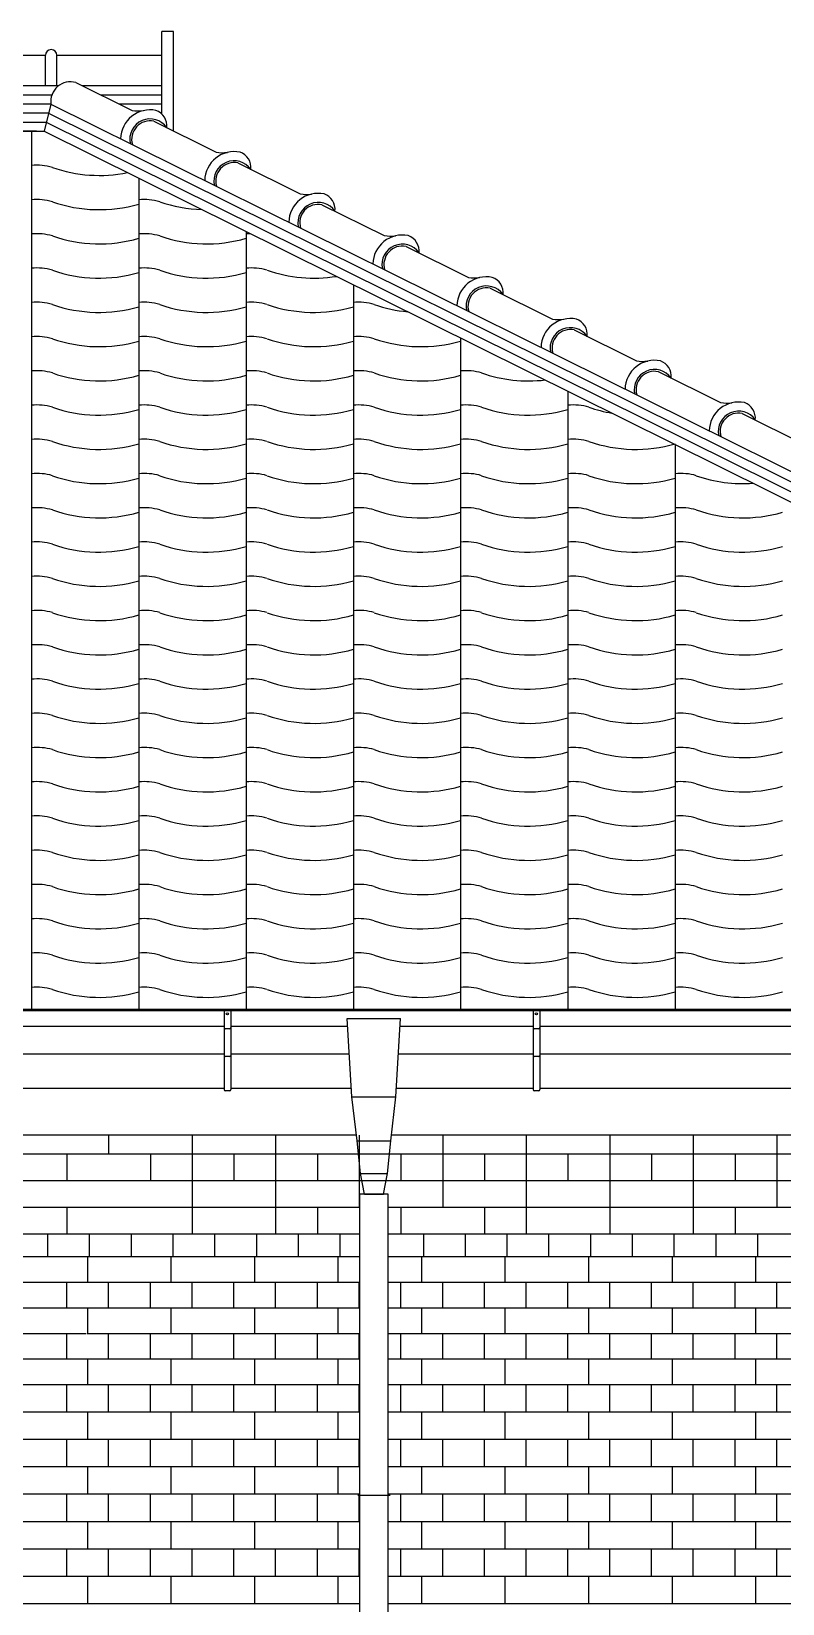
# Model space of a CAD drawing. Extents: x 177441 to 211081, y -129942 to -106182.
# Drawn here: x 199495 to 201474, y -116797 to -112659 of the extents above; entities that cross this region are included whole.
import ezdxf

# ---------------------------------------------------------------- set-up
doc = ezdxf.new("R2010")
doc.units = 0
doc.header["$LTSCALE"] = 50
doc.header["$MEASUREMENT"] = 0
for name, color, linetype in [('COL', 2, 'CONTINUOUS'), ('DIM', 7, 'CONTINUOUS'), ('ele-3', 6, 'CONTINUOUS'), ('h', 5, 'CONTINUOUS'), ('HAT', 5, 'CONTINUOUS'), ('HATCH', 5, 'CONTINUOUS'), ('W-1', 3, 'CONTINUOUS'), ('WALLI', 4, 'CONTINUOUS'), ('WID', 4, 'CONTINUOUS')]:
    doc.layers.add(name, color=color, linetype=linetype)

msp = doc.modelspace()

# ---------------------------------------------------------------- linework, layer by layer
at = {"layer": 'COL'}
msp.add_line((200439.6, -116512.6), (200354.6, -116512.6), dxfattribs=at)
at = {"layer": 'DIM'}
msp.add_line((199546.1, -112849.8), (199528.3, -112921.3), dxfattribs=at)
at = {"layer": 'ele-3'}
for p, q in [((189077.6, -112825.4), (199549, -112825.4)), ((189080.6, -112849.4), (199546, -112849.4)), ((199677, -112825.4), (199838.8, -112825.4)), ((199725.3, -112849.4), (199838.8, -112849.4)), ((189086.4, -112873.4), (199540.2, -112873.4)), ((189092.4, -112897.4), (199534.2, -112897.4)), ((199534.2, -112897.5), (204070, -115148)), ((199540.2, -112873.6), (204075.7, -115124)), ((191614.5, -115951.8), (199639.7, -115951.8)), ((199639.7, -115951.8), (200359.6, -115951.8)), ((200434.6, -115951.8), (204108.3, -115951.8)), ((191614.5, -116019), (199639.7, -116019)), ((199639.7, -116019), (200359.6, -116019)), ((200434.6, -116019), (204108.3, -116019)), ((191615.5, -116086.2), (199638.7, -116086.2)), ((199640.7, -116086.2), (200359.6, -116086.2)), ((200434.6, -116086.2), (204108.3, -116086.2)), ((191614.5, -116153.4), (199639.7, -116153.4)), ((199639.7, -116153.4), (200359.6, -116153.4)), ((200434.6, -116153.4), (204108.3, -116153.4)), ((191614.5, -116220.6), (199639.7, -116220.6)), ((199639.7, -116220.6), (200359.6, -116220.6)), ((200434.6, -116220.6), (204108.3, -116220.6))]:
    msp.add_line(p, q, dxfattribs=at)
msp.add_lwpolyline([(200434.6, -120689.6), (200434.6, -115719.6), (200359.6, -115719.6), (200359.6, -120689.6), (200434.6, -120689.6)], close=True, dxfattribs=at)
for points in [[(199538.3, -115884.6), (199538.3, -115824.6)], [(199648.3, -115884.6), (199648.3, -115824.6)], [(199758.3, -115884.6), (199758.3, -115824.6)], [(199868.3, -115884.6), (199868.3, -115824.6)], [(199978.3, -115884.6), (199978.3, -115824.6)], [(200088.3, -115884.6), (200088.3, -115824.6)], [(200198.3, -115884.6), (200198.3, -115824.6)], [(200308.3, -115884.6), (200308.3, -115824.6)], [(200528.3, -115884.6), (200528.3, -115824.6)], [(200638.3, -115884.6), (200638.3, -115824.6)], [(200748.3, -115884.6), (200748.3, -115824.6)], [(200858.3, -115884.6), (200858.3, -115824.6)], [(200968.3, -115884.6), (200968.3, -115824.6)], [(201078.3, -115884.6), (201078.3, -115824.6)], [(201188.3, -115884.6), (201188.3, -115824.6)], [(201298.3, -115884.6), (201298.3, -115824.6)], [(201408.3, -115884.6), (201408.3, -115824.6)], [(199643.3, -115951.8), (199643.3, -115884.6)], [(199863.3, -115951.8), (199863.3, -115884.6)], [(200083.3, -115951.8), (200083.3, -115884.6)], [(200303.3, -115951.8), (200303.3, -115884.6)], [(200523.3, -115951.8), (200523.3, -115884.6)], [(200743.3, -115951.8), (200743.3, -115884.6)], [(200963.3, -115951.8), (200963.3, -115884.6)], [(201183.3, -115951.8), (201183.3, -115884.6)], [(201403.3, -115951.8), (201403.3, -115884.6)], [(199588.3, -116019), (199588.3, -115951.8)], [(199698.3, -116019), (199698.3, -115951.8)], [(199808.3, -116019), (199808.3, -115951.8)], [(199918.3, -116019), (199918.3, -115951.8)], [(200028.3, -116019), (200028.3, -115951.8)], [(200138.3, -116019), (200138.3, -115951.8)], [(200248.3, -116019), (200248.3, -115951.8)], [(200358.3, -116019), (200358.3, -115951.8)], [(200468.3, -116019), (200468.3, -115951.8)], [(200578.3, -116019), (200578.3, -115951.8)], [(200688.3, -116019), (200688.3, -115951.8)], [(200798.3, -116019), (200798.3, -115951.8)], [(200908.3, -116019), (200908.3, -115951.8)], [(201018.3, -116019), (201018.3, -115951.8)], [(201128.3, -116019), (201128.3, -115951.8)], [(201238.3, -116019), (201238.3, -115951.8)], [(201348.3, -116019), (201348.3, -115951.8)], [(201458.3, -116019), (201458.3, -115951.8)], [(199643.3, -116086.2), (199643.3, -116019)], [(199863.3, -116086.2), (199863.3, -116019)], [(200083.3, -116086.2), (200083.3, -116019)], [(200303.3, -116086.2), (200303.3, -116019)], [(200523.3, -116086.2), (200523.3, -116019)], [(200743.3, -116086.2), (200743.3, -116019)], [(200963.3, -116086.2), (200963.3, -116019)], [(201183.3, -116086.2), (201183.3, -116019)], [(201403.3, -116086.2), (201403.3, -116019)], [(199588.3, -116153.4), (199588.3, -116086.2)], [(199698.3, -116153.4), (199698.3, -116086.2)], [(199808.3, -116153.4), (199808.3, -116086.2)], [(199918.3, -116153.4), (199918.3, -116086.2)], [(200028.3, -116153.4), (200028.3, -116086.2)], [(200138.3, -116153.4), (200138.3, -116086.2)], [(200248.3, -116153.4), (200248.3, -116086.2)], [(200358.3, -116153.4), (200358.3, -116086.2)], [(200468.3, -116153.4), (200468.3, -116086.2)], [(200578.3, -116153.4), (200578.3, -116086.2)], [(200688.3, -116153.4), (200688.3, -116086.2)], [(200798.3, -116153.4), (200798.3, -116086.2)], [(200908.3, -116153.4), (200908.3, -116086.2)], [(201018.3, -116153.4), (201018.3, -116086.2)], [(201128.3, -116153.4), (201128.3, -116086.2)], [(201238.3, -116153.4), (201238.3, -116086.2)], [(201348.3, -116153.4), (201348.3, -116086.2)], [(201458.3, -116153.4), (201458.3, -116086.2)], [(199643.3, -116220.6), (199643.3, -116153.4)], [(199863.3, -116220.6), (199863.3, -116153.4)], [(200083.3, -116220.6), (200083.3, -116153.4)], [(200303.3, -116220.6), (200303.3, -116153.4)], [(200523.3, -116220.6), (200523.3, -116153.4)], [(200743.3, -116220.6), (200743.3, -116153.4)], [(200963.3, -116220.6), (200963.3, -116153.4)], [(201183.3, -116220.6), (201183.3, -116153.4)], [(201403.3, -116220.6), (201403.3, -116153.4)]]:
    msp.add_lwpolyline(points, dxfattribs=at)
at = {"layer": 'h'}
for p, q in [((199698.3, -115614.6), (191618.3, -115614.6)), ((204108.3, -115614.6), (199698.3, -115614.6)), ((199644.3, -115684.6), (191609.9, -115684.6)), ((199644.3, -115684.6), (191609.9, -115684.6)), ((204108.3, -115684.6), (199610.3, -115684.6)), ((204108.3, -115684.6), (199710.1, -115684.6)), ((199639.7, -115754.6), (191614.5, -115754.6)), ((200359.6, -115754.6), (199639.7, -115754.6)), ((204108.3, -115754.6), (200434.6, -115754.6)), ((191614.5, -116292.7), (199639.7, -116292.7)), ((199639.7, -116292.7), (200359.6, -116292.7)), ((200434.6, -116292.7), (204108.3, -116292.7)), ((191614.5, -116364.8), (199639.7, -116364.8)), ((199639.7, -116364.8), (200359.6, -116364.8)), ((200434.6, -116364.8), (204108.3, -116364.8)), ((191614.5, -116436.9), (199639.7, -116436.9)), ((199639.7, -116436.9), (200359.6, -116436.9)), ((200434.6, -116436.9), (204108.3, -116436.9)), ((191614.5, -116509), (199639.7, -116509)), ((199639.7, -116509), (200359.6, -116509)), ((200434.6, -116509), (204108.3, -116509)), ((191614.5, -116581.1), (199639.7, -116581.1)), ((199639.7, -116581.1), (200359.6, -116581.1)), ((200434.6, -116581.1), (204108.3, -116581.1)), ((191614.5, -116653.2), (199639.7, -116653.2)), ((199639.7, -116653.2), (200359.6, -116653.2)), ((200434.6, -116653.2), (204108.3, -116653.2)), ((191614.5, -116725.4), (199639.7, -116725.4)), ((199639.7, -116725.4), (200359.6, -116725.4)), ((200434.6, -116725.4), (204108.3, -116725.4)), ((191614.5, -116797.5), (199639.7, -116797.5)), ((199639.7, -116797.5), (200359.6, -116797.5)), ((200434.6, -116797.5), (204108.3, -116797.5))]:
    msp.add_line(p, q, dxfattribs=at)
for points in [[(199698.3, -115564.6), (199698.3, -115614.6)], [(199918.3, -115564.6), (199918.3, -115614.6)], [(200138.3, -115564.6), (200138.3, -115614.6)], [(200358.3, -115564.6), (200358.3, -115614.6)], [(200578.3, -115564.6), (200578.3, -115614.6)], [(200798.3, -115564.6), (200798.3, -115614.6)], [(201018.3, -115564.6), (201018.3, -115614.6)], [(201238.3, -115564.6), (201238.3, -115614.6)], [(201458.3, -115564.6), (201458.3, -115614.6)], [(199588.3, -115614.6), (199588.3, -115684.6)], [(199588.3, -115614.6), (199588.3, -115684.6)], [(199808.3, -115614.6), (199808.3, -115684.6)], [(199808.3, -115614.6), (199808.3, -115684.6)], [(199918.3, -115614.6), (199918.3, -115684.6)], [(199918.3, -115614.6), (199918.3, -115684.6)], [(200028.3, -115614.6), (200028.3, -115684.6)], [(200028.3, -115614.6), (200028.3, -115684.6)], [(200138.3, -115614.6), (200138.3, -115684.6)], [(200138.3, -115614.6), (200138.3, -115684.6)], [(200248.3, -115614.6), (200248.3, -115684.6)], [(200248.3, -115614.6), (200248.3, -115684.6)], [(200358.3, -115614.6), (200358.3, -115684.6)], [(200358.3, -115614.6), (200358.3, -115684.6)], [(200468.3, -115614.6), (200468.3, -115684.6)], [(200468.3, -115614.6), (200468.3, -115684.6)], [(200578.3, -115614.6), (200578.3, -115684.6)], [(200578.3, -115614.6), (200578.3, -115684.6)], [(200688.3, -115614.6), (200688.3, -115684.6)], [(200688.3, -115614.6), (200688.3, -115684.6)], [(200798.3, -115614.6), (200798.3, -115684.6)], [(200798.3, -115614.6), (200798.3, -115684.6)], [(200908.3, -115614.6), (200908.3, -115684.6)], [(200908.3, -115614.6), (200908.3, -115684.6)], [(201018.3, -115614.6), (201018.3, -115684.6)], [(201018.3, -115614.6), (201018.3, -115684.6)], [(201128.3, -115614.6), (201128.3, -115684.6)], [(201128.3, -115614.6), (201128.3, -115684.6)], [(201238.3, -115614.6), (201238.3, -115684.6)], [(201238.3, -115614.6), (201238.3, -115684.6)], [(201348.3, -115614.6), (201348.3, -115684.6)], [(201348.3, -115614.6), (201348.3, -115684.6)], [(201458.3, -115614.6), (201458.3, -115684.6)], [(201458.3, -115614.6), (201458.3, -115684.6)], [(199918.3, -115684.6), (199918.3, -115754.6)], [(200138.3, -115684.6), (200138.3, -115754.6)], [(200358.3, -115684.6), (200358.3, -115754.6)], [(200578.3, -115684.6), (200578.3, -115754.6)], [(200798.3, -115684.6), (200798.3, -115754.6)], [(201018.3, -115684.6), (201018.3, -115754.6)], [(201238.3, -115684.6), (201238.3, -115754.6)], [(201458.3, -115684.6), (201458.3, -115754.6)], [(199588.3, -115754.6), (199588.3, -115824.6)], [(199918.3, -115754.6), (199918.3, -115824.6)], [(200138.3, -115754.6), (200138.3, -115824.6)], [(200248.3, -115754.6), (200248.3, -115824.6)], [(200468.3, -115754.6), (200468.3, -115824.6)], [(200688.3, -115754.6), (200688.3, -115824.6)], [(200798.3, -115754.6), (200798.3, -115824.6)], [(201018.3, -115754.6), (201018.3, -115824.6)], [(201238.3, -115754.6), (201238.3, -115824.6)], [(201348.3, -115754.6), (201348.3, -115824.6)], [(199588.3, -116292.7), (199588.3, -116220.6)], [(199698.3, -116292.7), (199698.3, -116220.6)], [(199808.3, -116292.7), (199808.3, -116220.6)], [(199918.3, -116292.7), (199918.3, -116220.6)], [(200028.3, -116292.7), (200028.3, -116220.6)], [(200138.3, -116292.7), (200138.3, -116220.6)], [(200248.3, -116292.7), (200248.3, -116220.6)], [(200358.3, -116292.7), (200358.3, -116220.6)], [(200468.3, -116292.7), (200468.3, -116220.6)], [(200578.3, -116292.7), (200578.3, -116220.6)], [(200688.3, -116292.7), (200688.3, -116220.6)], [(200798.3, -116292.7), (200798.3, -116220.6)], [(200908.3, -116292.7), (200908.3, -116220.6)], [(201018.3, -116292.7), (201018.3, -116220.6)], [(201128.3, -116292.7), (201128.3, -116220.6)], [(201238.3, -116292.7), (201238.3, -116220.6)], [(201348.3, -116292.7), (201348.3, -116220.6)], [(201458.3, -116292.7), (201458.3, -116220.6)], [(199643.3, -116364.8), (199643.3, -116292.7)], [(199863.3, -116364.8), (199863.3, -116292.7)], [(200083.3, -116364.8), (200083.3, -116292.7)], [(200303.3, -116364.8), (200303.3, -116292.7)], [(200523.3, -116364.8), (200523.3, -116292.7)], [(200743.3, -116364.8), (200743.3, -116292.7)], [(200963.3, -116364.8), (200963.3, -116292.7)], [(201183.3, -116364.8), (201183.3, -116292.7)], [(201403.3, -116364.8), (201403.3, -116292.7)], [(199588.3, -116436.9), (199588.3, -116364.8)], [(199698.3, -116436.9), (199698.3, -116364.8)], [(199808.3, -116436.9), (199808.3, -116364.8)], [(199918.3, -116436.9), (199918.3, -116364.8)], [(200028.3, -116436.9), (200028.3, -116364.8)], [(200138.3, -116436.9), (200138.3, -116364.8)], [(200248.3, -116436.9), (200248.3, -116364.8)], [(200358.3, -116436.9), (200358.3, -116364.8)], [(200468.3, -116436.9), (200468.3, -116364.8)], [(200578.3, -116436.9), (200578.3, -116364.8)], [(200688.3, -116436.9), (200688.3, -116364.8)], [(200798.3, -116436.9), (200798.3, -116364.8)], [(200908.3, -116436.9), (200908.3, -116364.8)], [(201018.3, -116436.9), (201018.3, -116364.8)], [(201128.3, -116436.9), (201128.3, -116364.8)], [(201238.3, -116436.9), (201238.3, -116364.8)], [(201348.3, -116436.9), (201348.3, -116364.8)], [(201458.3, -116436.9), (201458.3, -116364.8)], [(199643.3, -116509), (199643.3, -116436.9)], [(199863.3, -116509), (199863.3, -116436.9)], [(200083.3, -116509), (200083.3, -116436.9)], [(200303.3, -116509), (200303.3, -116436.9)], [(200523.3, -116509), (200523.3, -116436.9)], [(200743.3, -116509), (200743.3, -116436.9)], [(200963.3, -116509), (200963.3, -116436.9)], [(201183.3, -116509), (201183.3, -116436.9)], [(201403.3, -116509), (201403.3, -116436.9)], [(199588.3, -116581.1), (199588.3, -116509)], [(199698.3, -116581.1), (199698.3, -116509)], [(199808.3, -116581.1), (199808.3, -116509)], [(199918.3, -116581.1), (199918.3, -116509)], [(200028.3, -116581.1), (200028.3, -116509)], [(200138.3, -116581.1), (200138.3, -116509)], [(200248.3, -116581.1), (200248.3, -116509)], [(200358.3, -116581.1), (200358.3, -116509)], [(200468.3, -116581.1), (200468.3, -116509)], [(200578.3, -116581.1), (200578.3, -116509)], [(200688.3, -116581.1), (200688.3, -116509)], [(200798.3, -116581.1), (200798.3, -116509)], [(200908.3, -116581.1), (200908.3, -116509)], [(201018.3, -116581.1), (201018.3, -116509)], [(201128.3, -116581.1), (201128.3, -116509)], [(201238.3, -116581.1), (201238.3, -116509)], [(201348.3, -116581.1), (201348.3, -116509)], [(201458.3, -116581.1), (201458.3, -116509)], [(199643.3, -116653.2), (199643.3, -116581.1)], [(199863.3, -116653.2), (199863.3, -116581.1)], [(200083.3, -116653.2), (200083.3, -116581.1)], [(200303.3, -116653.2), (200303.3, -116581.1)], [(200523.3, -116653.2), (200523.3, -116581.1)], [(200743.3, -116653.2), (200743.3, -116581.1)], [(200963.3, -116653.2), (200963.3, -116581.1)], [(201183.3, -116653.2), (201183.3, -116581.1)], [(201403.3, -116653.2), (201403.3, -116581.1)], [(199588.3, -116725.4), (199588.3, -116653.2)], [(199698.3, -116725.4), (199698.3, -116653.2)], [(199808.3, -116725.4), (199808.3, -116653.2)], [(199918.3, -116725.4), (199918.3, -116653.2)], [(200028.3, -116725.4), (200028.3, -116653.2)], [(200138.3, -116725.4), (200138.3, -116653.2)], [(200248.3, -116725.4), (200248.3, -116653.2)], [(200358.3, -116725.4), (200358.3, -116653.2)], [(200468.3, -116725.4), (200468.3, -116653.2)], [(200578.3, -116725.4), (200578.3, -116653.2)], [(200688.3, -116725.4), (200688.3, -116653.2)], [(200798.3, -116725.4), (200798.3, -116653.2)], [(200908.3, -116725.4), (200908.3, -116653.2)], [(201018.3, -116725.4), (201018.3, -116653.2)], [(201128.3, -116725.4), (201128.3, -116653.2)], [(201238.3, -116725.4), (201238.3, -116653.2)], [(201348.3, -116725.4), (201348.3, -116653.2)], [(201458.3, -116725.4), (201458.3, -116653.2)], [(199643.3, -116797.5), (199643.3, -116725.4)], [(199863.3, -116797.5), (199863.3, -116725.4)], [(200083.3, -116797.5), (200083.3, -116725.4)], [(200303.3, -116797.5), (200303.3, -116725.4)], [(200523.3, -116797.5), (200523.3, -116725.4)], [(200743.3, -116797.5), (200743.3, -116725.4)], [(200963.3, -116797.5), (200963.3, -116725.4)], [(201183.3, -116797.5), (201183.3, -116725.4)], [(201403.3, -116797.5), (201403.3, -116725.4)]]:
    msp.add_lwpolyline(points, dxfattribs=at)
at = {"layer": 'HAT'}
for centre, radius, start, end in [((199509.1, -113157.6), 146.7, 73.7335, 95.5336), ((199673.4, -112664.7), 373, 250.7046, 281.4962), ((199509.1, -113247.7), 146.7, 73.7335, 95.5336), ((199673.4, -112754.9), 373, 250.7046, 286.2204), ((199791.8, -113247.7), 146.7, 73.7335, 95.5336), ((199956.1, -112754.9), 373, 250.7046, 268.1692), ((199509.1, -113337.9), 146.7, 73.7335, 95.5336), ((199791.8, -113337.9), 146.7, 73.7335, 95.5336), ((200074.4, -113337.9), 146.7, 90.8529, 95.5336), ((199673.4, -112845), 373, 250.7046, 286.2204), ((199956.1, -112845), 373, 250.7046, 286.2204), ((199509.1, -113428), 146.7, 73.7335, 95.5336), ((199673.4, -112935.2), 373, 250.7046, 286.2204), ((199791.8, -113428), 146.7, 73.7335, 95.5336), ((199956.1, -112935.2), 373, 250.7046, 286.2204), ((200074.4, -113428), 146.7, 73.7335, 95.5336), ((200238.8, -112935.2), 373, 250.7046, 279.1902), ((199509.1, -113518.2), 146.7, 73.7335, 95.5336), ((199673.4, -113025.4), 373, 250.7046, 286.2204), ((199791.8, -113518.2), 146.7, 73.7335, 95.5336), ((199956.1, -113025.4), 373, 250.7046, 286.2204), ((200074.4, -113518.2), 146.7, 73.7335, 95.5336), ((200238.8, -113025.4), 373, 250.7046, 286.2204), ((200357.1, -113518.2), 146.7, 73.7335, 95.5336), ((200521.4, -113025.4), 373, 250.7046, 264.6064), ((199509.1, -113608.4), 146.7, 73.7335, 95.5336), ((199673.4, -113115.5), 373, 250.7046, 286.2204), ((199791.8, -113608.4), 146.7, 73.7335, 95.5336), ((199956.1, -113115.5), 373, 250.7046, 286.2204), ((200074.4, -113608.4), 146.7, 73.7335, 95.5336), ((200238.8, -113115.5), 373, 250.7046, 286.2204), ((200357.1, -113608.4), 146.7, 73.7335, 95.5336), ((200521.4, -113115.5), 373, 250.7046, 286.2204), ((199509.1, -113698.5), 146.7, 73.7335, 95.5336), ((199673.4, -113205.7), 373, 250.7046, 286.2204), ((199791.8, -113698.5), 146.7, 73.7335, 95.5336), ((199956.1, -113205.7), 373, 250.7046, 286.2204), ((200074.4, -113698.5), 146.7, 73.7335, 95.5336), ((200238.8, -113205.7), 373, 250.7046, 286.2204), ((200357.1, -113698.5), 146.7, 73.7335, 95.5336), ((200521.4, -113205.7), 373, 250.7046, 286.2204), ((200639.8, -113698.5), 146.7, 73.7335, 95.5336), ((200804.1, -113205.7), 373, 250.7046, 276.7463), ((199509.1, -113788.7), 146.7, 73.7335, 95.5336), ((199673.4, -113295.8), 373, 250.7046, 286.2204), ((199791.8, -113788.7), 146.7, 73.7335, 95.5336), ((199956.1, -113295.8), 373, 250.7046, 286.2204), ((200074.4, -113788.7), 146.7, 73.7335, 95.5336), ((200238.8, -113295.8), 373, 250.7046, 286.2204), ((200357.1, -113788.7), 146.7, 73.7335, 95.5336), ((200521.4, -113295.8), 373, 250.7046, 286.2204), ((200639.8, -113788.7), 146.7, 73.7335, 95.5336), ((200804.1, -113295.8), 373, 250.7046, 286.2204), ((200922.4, -113788.7), 146.7, 73.7335, 95.5336), ((201086.8, -113295.8), 373, 250.7046, 260.3396), ((199509.1, -113878.8), 146.7, 73.7335, 95.5336), ((199791.8, -113878.8), 146.7, 73.7335, 95.5336), ((200074.4, -113878.8), 146.7, 73.7335, 95.5336), ((200357.1, -113878.8), 146.7, 73.7335, 95.5336), ((200639.8, -113878.8), 146.7, 73.7335, 95.5336), ((200922.4, -113878.8), 146.7, 73.7335, 95.5336), ((199673.4, -113386), 373, 250.7046, 286.2204), ((199956.1, -113386), 373, 250.7046, 286.2204), ((200238.8, -113386), 373, 250.7046, 286.2204), ((200521.4, -113386), 373, 250.7046, 286.2204), ((200804.1, -113386), 373, 250.7046, 286.2204), ((201086.8, -113386), 373, 250.7046, 286.2204), ((199509.1, -113969), 146.7, 73.7335, 95.5336), ((199673.4, -113476.2), 373, 250.7046, 286.2204), ((199791.8, -113969), 146.7, 73.7335, 95.5336), ((199956.1, -113476.2), 373, 250.7046, 286.2204), ((200074.4, -113969), 146.7, 73.7335, 95.5336), ((200238.8, -113476.2), 373, 250.7046, 286.2204), ((200357.1, -113969), 146.7, 73.7335, 95.5336), ((200521.4, -113476.2), 373, 250.7046, 286.2204), ((200639.8, -113969), 146.7, 73.7335, 95.5336), ((200804.1, -113476.2), 373, 250.7046, 286.2204), ((200922.4, -113969), 146.7, 73.7335, 95.5336), ((201086.8, -113476.2), 373, 250.7046, 286.2204), ((201205.1, -113969), 146.7, 73.7335, 95.5336), ((201369.4, -113476.2), 373, 250.7046, 274.131), ((199509.1, -114059.2), 146.7, 73.7335, 95.5336), ((199673.4, -113566.3), 373, 250.7046, 286.2204), ((199791.8, -114059.2), 146.7, 73.7335, 95.5336), ((199956.1, -113566.3), 373, 250.7046, 286.2204), ((200074.4, -114059.2), 146.7, 73.7335, 95.5336), ((200238.8, -113566.3), 373, 250.7046, 286.2204), ((200357.1, -114059.2), 146.7, 73.7335, 95.5336), ((200521.4, -113566.3), 373, 250.7046, 286.2204), ((200639.8, -114059.2), 146.7, 73.7335, 95.5336), ((200804.1, -113566.3), 373, 250.7046, 286.2204), ((200922.4, -114059.2), 146.7, 73.7335, 95.5336), ((201086.8, -113566.3), 373, 250.7046, 286.2204), ((201205.1, -114059.2), 146.7, 73.7335, 95.5336), ((201369.4, -113566.3), 373, 250.7046, 286.2204), ((199509.1, -114149.3), 146.7, 73.7335, 95.5336), ((199673.4, -113656.5), 373, 250.7046, 286.2204), ((199791.8, -114149.3), 146.7, 73.7335, 95.5336), ((199956.1, -113656.5), 373, 250.7046, 286.2204), ((200074.4, -114149.3), 146.7, 73.7335, 95.5336), ((200238.8, -113656.5), 373, 250.7046, 286.2204), ((200357.1, -114149.3), 146.7, 73.7335, 95.5336), ((200521.4, -113656.5), 373, 250.7046, 286.2204), ((200639.8, -114149.3), 146.7, 73.7335, 95.5336), ((200804.1, -113656.5), 373, 250.7046, 286.2204), ((200922.4, -114149.3), 146.7, 73.7335, 95.5336), ((201086.8, -113656.5), 373, 250.7046, 286.2204), ((201205.1, -114149.3), 146.7, 73.7335, 95.5336), ((201369.4, -113656.5), 373, 250.7046, 286.2204), ((199509.1, -114239.5), 146.7, 73.7335, 95.5336), ((199673.4, -113746.6), 373, 250.7046, 286.2204), ((199791.8, -114239.5), 146.7, 73.7335, 95.5336), ((199956.1, -113746.6), 373, 250.7046, 286.2204), ((200074.4, -114239.5), 146.7, 73.7335, 95.5336), ((200238.8, -113746.6), 373, 250.7046, 286.2204), ((200357.1, -114239.5), 146.7, 73.7335, 95.5336), ((200521.4, -113746.6), 373, 250.7046, 286.2204), ((200639.8, -114239.5), 146.7, 73.7335, 95.5336), ((200804.1, -113746.6), 373, 250.7046, 286.2204), ((200922.4, -114239.5), 146.7, 73.7335, 95.5336), ((201086.8, -113746.6), 373, 250.7046, 286.2204), ((201205.1, -114239.5), 146.7, 73.7335, 95.5336), ((201369.4, -113746.6), 373, 250.7046, 286.2204), ((199509.1, -114329.6), 146.7, 73.7335, 95.5336), ((199791.8, -114329.6), 146.7, 73.7335, 95.5336), ((200074.4, -114329.6), 146.7, 73.7335, 95.5336), ((200357.1, -114329.6), 146.7, 73.7335, 95.5336), ((200639.8, -114329.6), 146.7, 73.7335, 95.5336), ((200922.4, -114329.6), 146.7, 73.7335, 95.5336), ((201205.1, -114329.6), 146.7, 73.7335, 95.5336), ((199673.4, -113836.8), 373, 250.7046, 286.2204), ((199956.1, -113836.8), 373, 250.7046, 286.2204), ((200238.8, -113836.8), 373, 250.7046, 286.2204), ((200521.4, -113836.8), 373, 250.7046, 286.2204), ((200804.1, -113836.8), 373, 250.7046, 286.2204), ((201086.8, -113836.8), 373, 250.7046, 286.2204), ((201369.4, -113836.8), 373, 250.7046, 286.2204), ((199509.1, -114419.8), 146.7, 73.7335, 95.5336), ((199673.4, -113927), 373, 250.7046, 286.2204), ((199791.8, -114419.8), 146.7, 73.7335, 95.5336), ((199956.1, -113927), 373, 250.7046, 286.2204), ((200074.4, -114419.8), 146.7, 73.7335, 95.5336), ((200238.8, -113927), 373, 250.7046, 286.2204), ((200357.1, -114419.8), 146.7, 73.7335, 95.5336), ((200521.4, -113927), 373, 250.7046, 286.2204), ((200639.8, -114419.8), 146.7, 73.7335, 95.5336), ((200804.1, -113927), 373, 250.7046, 286.2204), ((200922.4, -114419.8), 146.7, 73.7335, 95.5336), ((201086.8, -113927), 373, 250.7046, 286.2204), ((201205.1, -114419.8), 146.7, 73.7335, 95.5336), ((201369.4, -113927), 373, 250.7046, 286.2204), ((199509.1, -114510), 146.7, 73.7335, 95.5336), ((199673.4, -114017.1), 373, 250.7046, 286.2204), ((199791.8, -114510), 146.7, 73.7335, 95.5336), ((199956.1, -114017.1), 373, 250.7046, 286.2204), ((200074.4, -114510), 146.7, 73.7335, 95.5336), ((200238.8, -114017.1), 373, 250.7046, 286.2204), ((200357.1, -114510), 146.7, 73.7335, 95.5336), ((200521.4, -114017.1), 373, 250.7046, 286.2204), ((200639.8, -114510), 146.7, 73.7335, 95.5336), ((200804.1, -114017.1), 373, 250.7046, 286.2204), ((200922.4, -114510), 146.7, 73.7335, 95.5336), ((201086.8, -114017.1), 373, 250.7046, 286.2204), ((201205.1, -114510), 146.7, 73.7335, 95.5336), ((201369.4, -114017.1), 373, 250.7046, 286.2204), ((199509.1, -114600.1), 146.7, 73.7335, 95.5336), ((199673.4, -114107.3), 373, 250.7046, 286.2204), ((199791.8, -114600.1), 146.7, 73.7335, 95.5336), ((199956.1, -114107.3), 373, 250.7046, 286.2204), ((200074.4, -114600.1), 146.7, 73.7335, 95.5336), ((200238.8, -114107.3), 373, 250.7046, 286.2204), ((200357.1, -114600.1), 146.7, 73.7335, 95.5336), ((200521.4, -114107.3), 373, 250.7046, 286.2204), ((200639.8, -114600.1), 146.7, 73.7335, 95.5336), ((200804.1, -114107.3), 373, 250.7046, 286.2204), ((200922.4, -114600.1), 146.7, 73.7335, 95.5336), ((201086.8, -114107.3), 373, 250.7046, 286.2204), ((201205.1, -114600.1), 146.7, 73.7335, 95.5336), ((201369.4, -114107.3), 373, 250.7046, 286.2204), ((199509.1, -114690.3), 146.7, 73.7335, 95.5336), ((199673.4, -114197.4), 373, 250.7046, 286.2204), ((199791.8, -114690.3), 146.7, 73.7335, 95.5336), ((199956.1, -114197.4), 373, 250.7046, 286.2204), ((200074.4, -114690.3), 146.7, 73.7335, 95.5336), ((200238.8, -114197.4), 373, 250.7046, 286.2204), ((200357.1, -114690.3), 146.7, 73.7335, 95.5336), ((200521.4, -114197.4), 373, 250.7046, 286.2204), ((200639.8, -114690.3), 146.7, 73.7335, 95.5336), ((200804.1, -114197.4), 373, 250.7046, 286.2204), ((200922.4, -114690.3), 146.7, 73.7335, 95.5336), ((201086.8, -114197.4), 373, 250.7046, 286.2204), ((201205.1, -114690.3), 146.7, 73.7335, 95.5336), ((201369.4, -114197.4), 373, 250.7046, 286.2204), ((199509.1, -114780.4), 146.7, 73.7335, 95.5336), ((199673.4, -114287.6), 373, 250.7046, 286.2204), ((199791.8, -114780.4), 146.7, 73.7335, 95.5336), ((199956.1, -114287.6), 373, 250.7046, 286.2204), ((200074.4, -114780.4), 146.7, 73.7335, 95.5336), ((200238.8, -114287.6), 373, 250.7046, 286.2204), ((200357.1, -114780.4), 146.7, 73.7335, 95.5336), ((200521.4, -114287.6), 373, 250.7046, 286.2204), ((200639.8, -114780.4), 146.7, 73.7335, 95.5336), ((200804.1, -114287.6), 373, 250.7046, 286.2204), ((200922.4, -114780.4), 146.7, 73.7335, 95.5336), ((201086.8, -114287.6), 373, 250.7046, 286.2204), ((201205.1, -114780.4), 146.7, 73.7335, 95.5336), ((201369.4, -114287.6), 373, 250.7046, 286.2204), ((199509.1, -114870.6), 146.7, 73.7335, 95.5336), ((199791.8, -114870.6), 146.7, 73.7335, 95.5336), ((200074.4, -114870.6), 146.7, 73.7335, 95.5336), ((200357.1, -114870.6), 146.7, 73.7335, 95.5336), ((200639.8, -114870.6), 146.7, 73.7335, 95.5336), ((200922.4, -114870.6), 146.7, 73.7335, 95.5336), ((201205.1, -114870.6), 146.7, 73.7335, 95.5336), ((199673.4, -114377.8), 373, 250.7046, 286.2204), ((199956.1, -114377.8), 373, 250.7046, 286.2204), ((200238.8, -114377.8), 373, 250.7046, 286.2204), ((200521.4, -114377.8), 373, 250.7046, 286.2204), ((200804.1, -114377.8), 373, 250.7046, 286.2204), ((201086.8, -114377.8), 373, 250.7046, 286.2204), ((201369.4, -114377.8), 373, 250.7046, 286.2204), ((199509.1, -114960.8), 146.7, 73.7335, 95.5336), ((199673.4, -114467.9), 373, 250.7046, 286.2204), ((199791.8, -114960.8), 146.7, 73.7335, 95.5336), ((199956.1, -114467.9), 373, 250.7046, 286.2204), ((200074.4, -114960.8), 146.7, 73.7335, 95.5336), ((200238.8, -114467.9), 373, 250.7046, 286.2204), ((200357.1, -114960.8), 146.7, 73.7335, 95.5336), ((200521.4, -114467.9), 373, 250.7046, 286.2204), ((200639.8, -114960.8), 146.7, 73.7335, 95.5336), ((200804.1, -114467.9), 373, 250.7046, 286.2204), ((200922.4, -114960.8), 146.7, 73.7335, 95.5336), ((201086.8, -114467.9), 373, 250.7046, 286.2204), ((201205.1, -114960.8), 146.7, 73.7335, 95.5336), ((201369.4, -114467.9), 373, 250.7046, 286.2204), ((199509.1, -115050.9), 146.7, 73.7335, 95.5336), ((199673.4, -114558.1), 373, 250.7046, 286.2204), ((199791.8, -115050.9), 146.7, 73.7335, 95.5336), ((199956.1, -114558.1), 373, 250.7046, 286.2204), ((200074.4, -115050.9), 146.7, 73.7335, 95.5336), ((200238.8, -114558.1), 373, 250.7046, 286.2204), ((200357.1, -115050.9), 146.7, 73.7335, 95.5336), ((200521.4, -114558.1), 373, 250.7046, 286.2204), ((200639.8, -115050.9), 146.7, 73.7335, 95.5336), ((200804.1, -114558.1), 373, 250.7046, 286.2204), ((200922.4, -115050.9), 146.7, 73.7335, 95.5336), ((201086.8, -114558.1), 373, 250.7046, 286.2204), ((201205.1, -115050.9), 146.7, 73.7335, 95.5336), ((201369.4, -114558.1), 373, 250.7046, 286.2204), ((199509.1, -115141.1), 146.7, 73.7335, 95.5336), ((199673.4, -114648.2), 373, 250.7046, 286.2204), ((199791.8, -115141.1), 146.7, 73.7335, 95.5336), ((199956.1, -114648.2), 373, 250.7046, 286.2204), ((200074.4, -115141.1), 146.7, 73.7335, 95.5336), ((200238.8, -114648.2), 373, 250.7046, 286.2204), ((200357.1, -115141.1), 146.7, 73.7335, 95.5336), ((200521.4, -114648.2), 373, 250.7046, 286.2204), ((200639.8, -115141.1), 146.7, 73.7335, 95.5336), ((200804.1, -114648.2), 373, 250.7046, 286.2204), ((200922.4, -115141.1), 146.7, 73.7335, 95.5336), ((201086.8, -114648.2), 373, 250.7046, 286.2204), ((201205.1, -115141.1), 146.7, 73.7335, 95.5336), ((201369.4, -114648.2), 373, 250.7046, 286.2204), ((199509.1, -115231.2), 146.7, 73.7335, 95.5336), ((199673.4, -114738.4), 373, 250.7046, 286.2204), ((199791.8, -115231.2), 146.7, 73.7335, 95.5336), ((199956.1, -114738.4), 373, 250.7046, 286.2204), ((200074.4, -115231.2), 146.7, 73.7335, 95.5336), ((200238.8, -114738.4), 373, 250.7046, 286.2204), ((200357.1, -115231.2), 146.7, 73.7335, 95.5336), ((200521.4, -114738.4), 373, 250.7046, 286.2204), ((200639.8, -115231.2), 146.7, 73.7335, 95.5336), ((200804.1, -114738.4), 373, 250.7046, 286.2204), ((200922.4, -115231.2), 146.7, 73.7335, 95.5336), ((201086.8, -114738.4), 373, 250.7046, 286.2204), ((201205.1, -115231.2), 146.7, 73.7335, 95.5336), ((201369.4, -114738.4), 373, 250.7046, 286.2204), ((199509.1, -115321.4), 146.7, 73.7335, 95.5336), ((199673.4, -114828.6), 373, 250.7046, 286.2204), ((199791.8, -115321.4), 146.7, 73.7335, 95.5336), ((199956.1, -114828.6), 373, 250.7046, 286.2204), ((200074.4, -115321.4), 146.7, 73.7335, 95.5336), ((200238.8, -114828.6), 373, 250.7046, 286.2204), ((200357.1, -115321.4), 146.7, 73.7335, 95.5336), ((200521.4, -114828.6), 373, 250.7046, 286.2204), ((200639.8, -115321.4), 146.7, 73.7335, 95.5336), ((200804.1, -114828.6), 373, 250.7046, 286.2204), ((200922.4, -115321.4), 146.7, 73.7335, 95.5336), ((201086.8, -114828.6), 373, 250.7046, 286.2204), ((201205.1, -115321.4), 146.7, 73.7335, 95.5336), ((201369.4, -114828.6), 373, 250.7046, 286.2204)]:
    msp.add_arc(centre, radius, start, end, dxfattribs=at)
at = {"layer": 'HATCH'}
for p, q in [((184073.4, -115232.9), (204553.2, -115232.9)), ((199608.1, -115278.3), (199206.3, -115278.3)), ((200002.3, -115278.3), (199608.1, -115278.3)), ((200328.3, -115278.3), (200020.3, -115278.3)), ((200816.3, -115278.3), (200465.9, -115278.3)), ((201630.3, -115278.3), (200834.3, -115278.3)), ((199612.3, -115351.3), (199206.3, -115351.3)), ((200002.3, -115351.3), (199603.9, -115351.3)), ((200332.5, -115351.3), (200020.3, -115351.3)), ((200816.3, -115351.3), (200461.7, -115351.3)), ((201630.3, -115351.3), (200834.3, -115351.3))]:
    msp.add_line(p, q, dxfattribs=at)
at = {"layer": 'W-1'}
for p, q in [((200327.1, -115257.3), (200467.1, -115257.3)), ((200339, -115463.5), (200327.1, -115257.3)), ((200455.2, -115463.5), (200467.1, -115257.3)), ((200339, -115463.5), (200455.2, -115463.5)), ((200352.8, -115579.5), (200339, -115463.5)), ((200441.4, -115579.5), (200455.2, -115463.5)), ((200352.8, -115579.5), (200441.4, -115579.5)), ((200361.5, -115665), (200352.8, -115579.5)), ((200432.7, -115665), (200441.4, -115579.5)), ((200361.5, -115665), (200432.7, -115665)), ((200372.1, -115719.6), (200361.5, -115665)), ((200422.1, -115719.6), (200432.7, -115665)), ((200372.1, -115719.6), (200422.1, -115719.6)), ((199639.7, -115824.6), (191614.5, -115824.6)), ((200359.6, -115824.6), (199639.7, -115824.6)), ((204158.3, -115824.6), (200434.6, -115824.6)), ((199639.7, -115884.6), (191614.5, -115884.6)), ((200359.6, -115884.6), (199639.7, -115884.6)), ((204158.3, -115884.6), (200434.6, -115884.6))]:
    msp.add_line(p, q, dxfattribs=at)
at = {"layer": 'WALLI'}
for p, q in [((199868.8, -112658.7), (199838.8, -112658.7)), ((199838.8, -112876.5), (199838.8, -112658.7)), ((199868.8, -112658.7), (199838.8, -112658.7)), ((199868.8, -112920.6), (199868.8, -112658.7)), ((199232, -112721.4), (199532, -112721.4)), ((199532, -112801.4), (199532, -112721.4)), ((199562, -112801.4), (199562, -112721.4)), ((199562, -112721.4), (199838.8, -112721.4)), ((189059.4, -112801.4), (199567.2, -112801.4)), ((199612.1, -112793.2), (199760.2, -112866.7)), ((199628.6, -112801.4), (199838.8, -112801.4)), ((199546.1, -112849.8), (204088.3, -115103.5)), ((199817.3, -112895.1), (199981.6, -112976.6)), ((189098.3, -112921.4), (199528.3, -112921.4)), ((199528.3, -112921.3), (204073.5, -115176.5)), ((200038.8, -113005), (200203.1, -113086.5)), ((200260.2, -113114.8), (200424.5, -113196.3)), ((200481.7, -113224.7), (200646, -113306.2)), ((200703.1, -113334.6), (200867.4, -113416.1)), ((200924.6, -113444.5), (201088.9, -113526)), ((201146, -113554.3), (201310.3, -113635.9)), ((201367.5, -113664.2), (201531.8, -113745.7))]:
    msp.add_line(p, q, dxfattribs=at)
for centre, radius, start, end in [((199547, -112721.4), 15, 0, 180), ((199598.1, -112843.7), 52.4, 74.493, 186.6818), ((199807.6, -112942.7), 77.6, 78.4941, 178.789), ((199807.6, -112942.7), 53.6, 34.8119, 191.6272), ((199807.6, -112942.7), 48.6, 78.4941, 196.3947), ((199776.6, -112765.4), 102.6, 260.7841, 277.3674), ((199808.6, -112907.4), 43.3, 353.8092, 70.4408), ((200029.1, -113052.6), 77.6, 78.4941, 178.789), ((199998.1, -112875.3), 102.6, 260.7841, 277.3674), ((200030.1, -113017.3), 43.3, 353.8092, 70.4408), ((200029.1, -113052.6), 53.6, 34.8119, 191.6272), ((200029.1, -113052.6), 48.6, 78.4941, 196.3947), ((200250.5, -113162.5), 77.6, 78.4941, 178.789), ((200250.5, -113162.5), 53.6, 34.8119, 191.6272), ((200219.5, -112985.2), 102.6, 260.7841, 277.3674), ((200251.5, -113127.2), 43.3, 353.8092, 70.4408), ((200250.5, -113162.5), 48.6, 78.4941, 196.3947), ((200472, -113272.3), 77.6, 78.4941, 178.789), ((200472, -113272.3), 53.6, 34.8119, 191.6272), ((200472, -113272.3), 48.6, 78.4941, 196.3947), ((200441, -113095), 102.6, 260.7841, 277.3674), ((200473, -113237.1), 43.3, 353.8092, 70.4408), ((200693.4, -113382.2), 77.6, 78.4941, 178.789), ((200662.4, -113204.9), 102.6, 260.7841, 277.3674), ((200694.4, -113346.9), 43.3, 353.8092, 70.4408), ((200693.4, -113382.2), 53.6, 34.8119, 191.6272), ((200693.4, -113382.2), 48.6, 78.4941, 196.3947), ((200914.9, -113492.1), 77.6, 78.4941, 178.789), ((200914.9, -113492.1), 53.6, 34.8119, 191.6272), ((200914.9, -113492.1), 48.6, 78.4941, 196.3947), ((200883.9, -113314.8), 102.6, 260.7841, 277.3674), ((200915.9, -113456.8), 43.3, 353.8092, 70.4408), ((201136.3, -113602), 77.6, 78.4941, 178.789), ((201105.3, -113424.7), 102.6, 260.7841, 277.3674), ((201137.3, -113566.7), 43.3, 353.8092, 70.4408), ((201136.3, -113602), 53.6, 34.8119, 191.6272), ((201136.3, -113602), 48.6, 78.4941, 196.3947), ((201357.8, -113711.9), 77.6, 78.4941, 178.789), ((201326.8, -113534.6), 102.6, 260.7841, 277.3674), ((201358.8, -113676.6), 43.3, 353.8092, 70.4408), ((201357.8, -113711.9), 53.6, 34.8119, 191.6272), ((201357.8, -113711.9), 48.6, 78.4941, 196.3947)]:
    msp.add_arc(centre, radius, start, end, dxfattribs=at)
at = {"layer": 'WID'}
for p, q in [((199508.3, -112921.4), (189118.3, -112921.4)), ((199495, -112921.4), (199495, -115232.9)), ((199777.6, -113045.1), (199777.6, -115232.9)), ((200060.3, -113185.3), (200060.3, -115232.9)), ((200343, -113325.6), (200343, -115232.9)), ((200625.6, -113465.8), (200625.6, -115232.9)), ((200908.3, -113606.1), (200908.3, -115232.9)), ((201191, -113746.3), (201191, -115232.9)), ((184073.4, -115236.5), (204553.2, -115236.5)), ((200002.3, -115236.5), (200002.3, -115444.3)), ((200020.3, -115236.5), (200020.3, -115444.3)), ((200816.3, -115236.5), (200816.3, -115444.3)), ((200834.3, -115236.5), (200834.3, -115444.3)), ((200017.3, -115284.3), (200005.3, -115284.3)), ((200831.3, -115284.3), (200819.3, -115284.3)), ((200017.3, -115357.3), (200005.3, -115357.3)), ((200831.3, -115357.3), (200819.3, -115357.3)), ((199617.5, -115441.3), (199206.3, -115441.3)), ((200002.3, -115441.3), (199598.7, -115441.3)), ((200017.3, -115447.3), (200005.3, -115447.3)), ((200337.7, -115441.3), (200020.3, -115441.3)), ((200816.3, -115441.3), (200456.5, -115441.3)), ((200831.3, -115447.3), (200819.3, -115447.3)), ((201630.3, -115441.3), (200834.3, -115441.3)), ((199630.4, -115564.6), (191623.7, -115564.6)), ((200351, -115564.6), (199585.7, -115564.6)), ((204108.3, -115564.6), (200443.2, -115564.6))]:
    msp.add_line(p, q, dxfattribs=at)
for centre in [(200011.3, -115244.9), (200825.3, -115244.9)]:
    msp.add_circle(centre, 3, dxfattribs=at)
for centre, start, end in [((200005.3, -115281.3), 180, 270), ((200017.3, -115281.3), 270, 0), ((200819.3, -115281.3), 180, 270), ((200831.3, -115281.3), 270, 0), ((200005.3, -115354.3), 180, 270), ((200017.3, -115354.3), 270, 0), ((200819.3, -115354.3), 180, 270), ((200831.3, -115354.3), 270, 0), ((200005.3, -115444.3), 180, 270), ((200017.3, -115444.3), 270, 0), ((200819.3, -115444.3), 180, 270), ((200831.3, -115444.3), 270, 0)]:
    msp.add_arc(centre, 3, start, end, dxfattribs=at)

doc.saveas('drawing.dxf')
